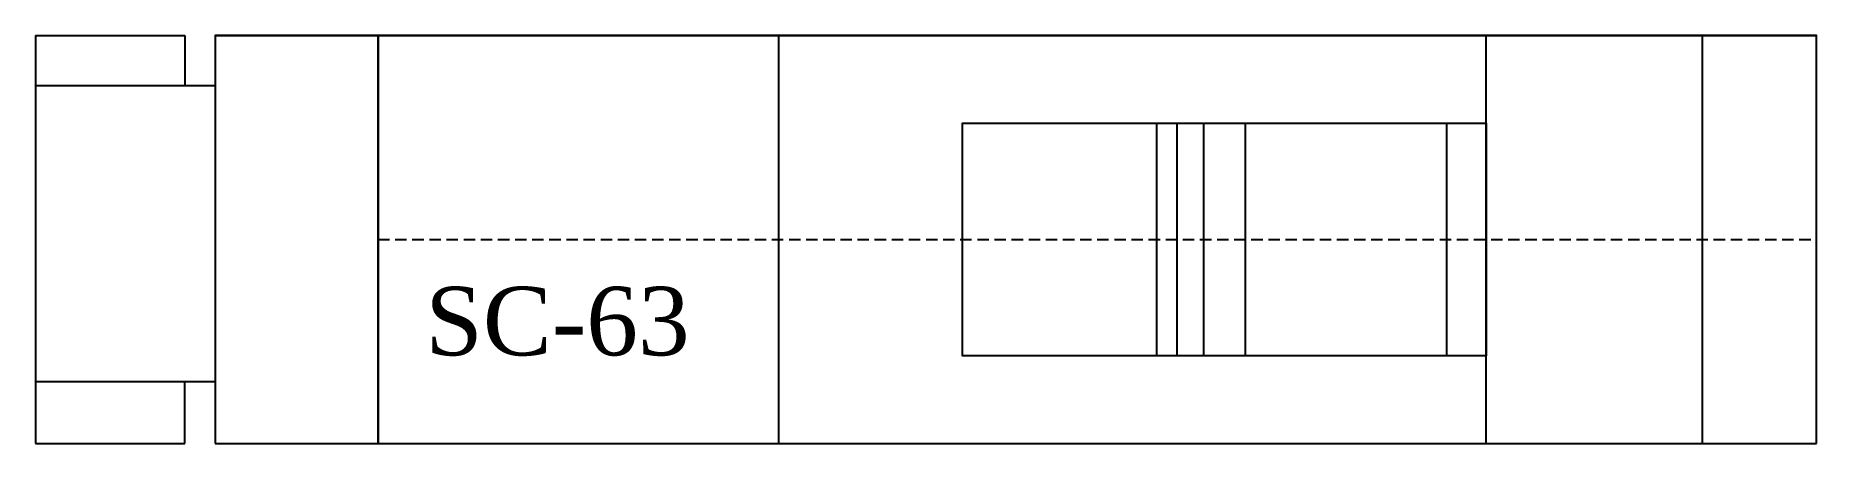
# Model space of a CAD drawing. Extents: x 0 to 78, y 11.1 to 29.
import ezdxf

# ---------------------------------------------------------------- set-up
doc = ezdxf.new("R2010")
doc.units = 0
doc.linetypes.add('DASHED', pattern=[0.75, 0.5, -0.25])
doc.layers.add('--4N-THT. MCB-MCCB-ACB', color=124, linetype='CONTINUOUS')
doc.styles.add('- 03.0', font='times.ttf', dxfattribs={"height": 3})

# ---------------------------------------------------------------- blocks, each defined once
blk = doc.blocks.new('06 - N - SC MCB CHIẾU TRÊN 1 PHASE')
at = {"layer": '--4N-THT. MCB-MCCB-ACB'}
for p, q in [((-15, 8.925), (-8.462, 8.925)), ((-15, 8.925), (-15, -8.925)), ((-8.462, 8.925), (-8.462, 6.721)), ((-8.462, 8.925), (-8.462, 6.721)), ((-8.462, 8.925), (-8.462, 6.721)), ((-7.142, 8.925), (-7.142, -8.925)), ((17.545, 8.925), (17.545, -8.925)), ((48.535, -8.925), (48.535, 8.925)), ((57.997, 8.925), (57.997, -8.925)), ((63, -8.925), (63, 8.925)), ((34.106, -5.1), (34.106, 5.1)), ((36.165, -5.1), (36.165, 5.1)), ((46.82, -5.1), (46.82, 5.1)), ((48.535, 0), (48.535, 0)), ((48.535, 0), (48.535, 0)), ((48.535, 0), (48.535, 0)), ((17.545, -0.125), (17.545, -0.125)), ((17.545, -0.125), (17.545, -0.125)), ((17.545, -0.125), (17.545, -0.125)), ((57.997, -0.125), (57.997, -0.125)), ((57.997, -0.125), (57.997, -0.125)), ((57.997, -0.125), (57.997, -0.125)), ((-8.462, -8.925), (-8.462, -6.221)), ((-15, -8.925), (-8.462, -8.925)), ((-7.142, -8.925), (63, -8.925))]:
    blk.add_line(p, q, dxfattribs=at)
at = {"layer": '--4N-THT. MCB-MCCB-ACB', "color": 1}
for p, q in [((35, -5.1), (35, 5.1)), ((38, -5.1), (38, 5.1))]:
    blk.add_line(p, q, dxfattribs=at)
at = {"layer": '--4N-THT. MCB-MCCB-ACB', "color": 2}
blk.add_line((63, -5.1), (63, 5.1), dxfattribs=at)
at = {"layer": '--4N-THT. MCB-MCCB-ACB', "color": 6, "linetype": 'DASHED'}
blk.add_line((0, 0), (63, 0), dxfattribs=at)
at = {"layer": '--4N-THT. MCB-MCCB-ACB'}
for points in [[(-7.142, 8.925), (-7.142, 6.721), (-15, 6.721)], [(17.545, 8.925), (63, 8.925), (63, 8.925), (-7.142, 8.925), (-7.142, 8.925)], [(-7.142, 8.925), (-7.142, 8.925), (-7.142, 8.925)], [(-7.142, 8.925), (-7.142, 8.925)], [(-7.142, 8.925), (-7.142, 8.925), (63, 8.925), (63, 8.925), (17.545, 8.925)], [(63, -0.125), (63, -0.125)], [(-15, -6.221), (-7.142, -6.221)]]:
    blk.add_lwpolyline(points, dxfattribs=at)
at = {"layer": '--4N-THT. MCB-MCCB-ACB', "color": 1}
blk.add_lwpolyline([(0, 8.925), (0, 8.925), (0, -8.925), (0, -8.925)], close=True, dxfattribs=at)
at = {"layer": '--4N-THT. MCB-MCCB-ACB'}
blk.add_lwpolyline([(48.535, -5.1), (25.606, -5.1), (25.606, 5.1), (48.535, 5.1)], close=True, dxfattribs=at)
at = {"layer": '--4N-THT. MCB-MCCB-ACB', "color": 3, "insert": (2.068, -2.068), "char_height": 3, "attachment_point": 1, "style": '- 03.0'}
blk.add_mtext_dynamic_manual_height_columns('SC-63', width=4.4924, gutter_width=20, heights=[0], dxfattribs=at)

msp = doc.modelspace()

# ---------------------------------------------------------------- block references
msp.add_blockref('06 - N - SC MCB CHIẾU TRÊN 1 PHASE', (15, 20.071))

doc.saveas('drawing.dxf')
